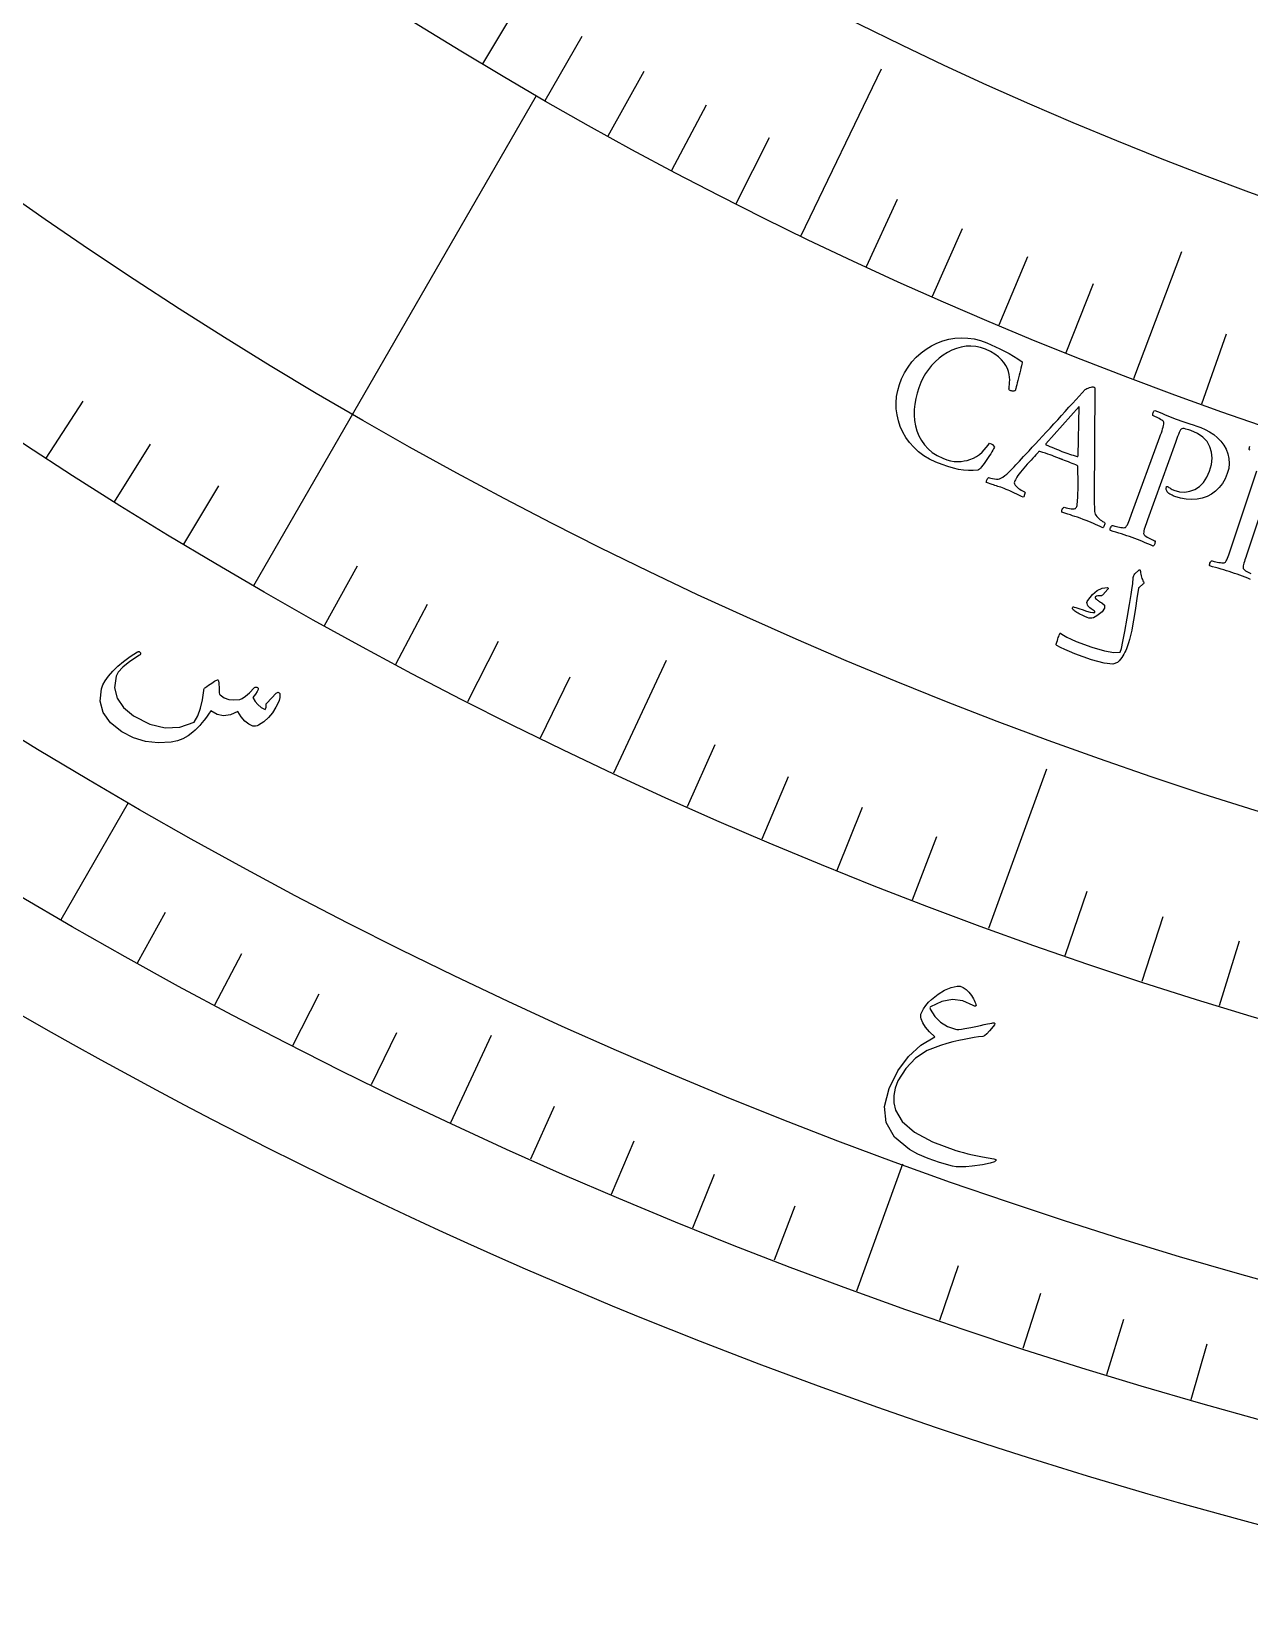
# Model space of a CAD drawing. Header units: millimetres. Extents: x -68 to 68, y -68 to 87.
# Drawn here: x -33.47 to -17.47, y -66.15 to -45.63 of the extents above; entities that cross this region are included whole.
import ezdxf

# ---------------------------------------------------------------- set-up
doc = ezdxf.new("R2010")
doc.units = ezdxf.units.MM
for name, color, linetype in [('CUT_OUTER', 1, 'Continuous'), ('ENGRAVE', 7, 'Continuous'), ('ENGRAVE_FINE', 8, 'Continuous'), ('TEXT', 5, 'Continuous')]:
    doc.layers.add(name, color=color, linetype=linetype)

msp = doc.modelspace()

# ---------------------------------------------------------------- linework, layer by layer
at = {"layer": 'CUT_OUTER'}
msp.add_lwpolyline([(-17.2034, -65.2709), (-17.6036, -65.1641), (-18.0031, -65.0549), (-18.4019, -64.9432), (-18.8001, -64.8291), (-19.1975, -64.7125), (-19.5942, -64.5935), (-19.9902, -64.472), (-20.3854, -64.3482), (-20.7799, -64.2219), (-21.1735, -64.0932), (-21.5664, -63.962), (-21.9584, -63.8285), (-22.3497, -63.6926), (-22.7401, -63.5542), (-23.1296, -63.4135), (-23.5183, -63.2704), (-23.906, -63.1249), (-24.2929, -62.977), (-24.6789, -62.8268), (-25.0639, -62.6742), (-25.448, -62.5192), (-25.8311, -62.3619), (-26.2133, -62.2022), (-26.5945, -62.0402), (-26.9746, -61.8758), (-27.3538, -61.7092), (-27.7319, -61.5402), (-28.109, -61.3688), (-28.485, -61.1952), (-28.86, -61.0193), (-29.2338, -60.841), (-29.6066, -60.6605), (-29.9782, -60.4777), (-30.3488, -60.2926), (-30.7181, -60.1053), (-31.0864, -59.9157), (-31.4534, -59.7238), (-31.8193, -59.5297), (-32.1839, -59.3333), (-32.5474, -59.1347), (-32.9096, -58.9339), (-33.2706, -58.7309), (-33.6304, -58.5256)], dxfattribs=at)
at = {"layer": 'ENGRAVE'}
for points in [[(-27.5344, -46.0599), (-26.6201, -44.5304)], [(-23.3564, -48.3129), (-22.2988, -46.1252)], [(-30.5437, -52.9033), (-26.8312, -46.4731)], [(-18.9892, -50.1904), (-18.3586, -48.5237)], [(-25.8167, -55.3641), (-25.1263, -53.8836)], [(-20.8932, -57.4035), (-20.1313, -55.3103)], [(-33.075, -57.2876), (-32.1891, -55.7531)], [(-27.9562, -59.9523), (-27.4213, -58.8052)], [(-22.6246, -62.1607), (-22.0186, -60.4956)]]:
    msp.add_lwpolyline(points, dxfattribs=at)
for radius in [66.15, 66.15, 64.3781, 61.0875, 61.0875, 58.4888, 53.6625, 53.6625, 50.8275]:
    msp.add_circle((0, 0), radius, dxfattribs=at)
at = {"layer": 'ENGRAVE_FINE'}
for points in [[(-26.7156, -46.5397), (-26.2317, -45.6967)], [(-25.8881, -47.005), (-25.4192, -46.1536)], [(-25.0522, -47.4558), (-24.5984, -46.5962)], [(-24.2083, -47.8918), (-23.7698, -47.0243)], [(-22.4971, -48.7191), (-22.0896, -47.8366)], [(-21.6304, -49.11), (-21.2386, -48.2205)], [(-20.7566, -49.4856), (-20.3807, -48.5893)], [(-19.8761, -49.8458), (-19.5161, -48.9429)], [(-18.096, -50.5193), (-17.7683, -49.6042)], [(-33.2706, -51.2323), (-32.7854, -50.485)], [(-32.3714, -51.8051), (-31.8993, -51.0495)], [(-31.4624, -52.3622), (-31.0035, -51.5985)], [(-29.6158, -53.4283), (-29.1838, -52.649)], [(-28.6788, -53.9371), (-28.2605, -53.1504)], [(-27.7331, -54.4294), (-27.3286, -53.6355)], [(-26.779, -54.9051), (-26.3884, -54.1043)], [(-24.8465, -55.8062), (-24.4841, -54.9922)], [(-23.8688, -56.2313), (-23.5206, -55.4112)], [(-22.8838, -56.6393), (-22.55, -55.8132)], [(-21.8918, -57.0301), (-21.5725, -56.1983)], [(-19.8881, -57.7594), (-19.5981, -56.9169)], [(-32.0702, -57.8561), (-31.702, -57.1919)], [(-18.8771, -58.0977), (-18.6017, -57.2503)], [(-17.8603, -58.4183), (-17.5998, -57.5662)], [(-31.0555, -58.407), (-30.699, -57.7365)], [(-30.0315, -58.9401), (-29.6867, -58.2635)], [(-28.9983, -59.4552), (-28.6654, -58.7727)], [(-26.9056, -60.431), (-26.5968, -59.7373)], [(-25.8469, -60.8914), (-25.5502, -60.1924)], [(-24.7802, -61.3332), (-24.4958, -60.6291)], [(-23.706, -61.7563), (-23.4339, -61.0474)], [(-21.5363, -62.5461), (-21.2891, -61.8281)], [(-20.4415, -62.9124), (-20.2068, -62.1902)], [(-19.3404, -63.2596), (-19.1184, -62.5334)], [(-18.2334, -63.5875), (-18.0241, -62.8575)]]:
    msp.add_lwpolyline(points, dxfattribs=at)
at = {"layer": 'TEXT'}
for points in [[(-20.9167, -49.7222), (-20.8602, -49.7466), (-20.8029, -49.7728), (-20.7447, -49.8005), (-20.6856, -49.83), (-20.6264, -49.8616), (-20.5677, -49.8956), (-20.5095, -49.9322), (-20.4517, -49.9713), (-20.4525, -49.9745), (-20.4547, -49.9844), (-20.4584, -50.0008), (-20.4636, -50.0238), (-20.4699, -50.0511), (-20.4769, -50.0806), (-20.4846, -50.1123), (-20.4931, -50.1461), (-20.5016, -50.1803), (-20.5096, -50.2128), (-20.5172, -50.2438), (-20.5243, -50.2733), (-20.5306, -50.299), (-20.5356, -50.3187), (-20.5395, -50.3325), (-20.542, -50.3402), (-20.544, -50.345), (-20.5483, -50.3489), (-20.555, -50.3517), (-20.5641, -50.3536), (-20.5742, -50.3544), (-20.5841, -50.3538), (-20.5939, -50.3519), (-20.6035, -50.3487), (-20.6113, -50.345), (-20.6181, -50.3406), (-20.624, -50.3356), (-20.6289, -50.3299), (-20.6259, -50.3136), (-20.6231, -50.2931), (-20.6204, -50.2683), (-20.6179, -50.2392), (-20.6171, -50.207), (-20.6195, -50.1727), (-20.6253, -50.1364), (-20.6343, -50.098), (-20.6479, -50.0587), (-20.6676, -50.0194), (-20.6933, -49.9803), (-20.725, -49.9413), (-20.7643, -49.9035), (-20.8127, -49.868), (-20.8704, -49.8347), (-20.9371, -49.8036), (-21.0004, -49.7812), (-21.0638, -49.7674), (-21.1273, -49.762), (-21.1911, -49.765), (-21.2543, -49.7756), (-21.316, -49.7927), (-21.3762, -49.8164), (-21.4351, -49.8467), (-21.4916, -49.8824), (-21.545, -49.9228), (-21.5951, -49.9676), (-21.6421, -50.017), (-21.6851, -50.0697), (-21.7233, -50.1247), (-21.7568, -50.182), (-21.7855, -50.2415), (-21.8125, -50.3099), (-21.8346, -50.3798), (-21.8518, -50.451), (-21.8642, -50.5237), (-21.871, -50.5965), (-21.8716, -50.6683), (-21.8661, -50.739), (-21.8544, -50.8087), (-21.836, -50.8761), (-21.8104, -50.9403), (-21.7777, -51.0012), (-21.7377, -51.0587), (-21.69, -51.1116), (-21.6339, -51.1587), (-21.5694, -51.1999), (-21.4965, -51.2352), (-21.4435, -51.2549), (-21.3928, -51.2688), (-21.3444, -51.2767), (-21.2983, -51.2786), (-21.2547, -51.2762), (-21.2136, -51.271), (-21.1751, -51.2629), (-21.1391, -51.252), (-21.0934, -51.2333), (-21.0518, -51.2109), (-21.0143, -51.1846), (-20.9809, -51.1545), (-20.9513, -51.1233), (-20.925, -51.0934), (-20.9022, -51.065), (-20.8827, -51.038), (-20.8625, -51.0455), (-20.8447, -51.0563), (-20.8293, -51.0703), (-20.8162, -51.0875), (-20.821, -51.0978), (-20.8285, -51.1119), (-20.8389, -51.1297), (-20.852, -51.1513), (-20.8669, -51.1752), (-20.8827, -51.2), (-20.8994, -51.2256), (-20.9169, -51.2521), (-20.9348, -51.2781), (-20.9522, -51.3024), (-20.9693, -51.3249), (-20.9861, -51.3456), (-21.0016, -51.3634), (-21.0151, -51.3771), (-21.0267, -51.3868), (-21.0362, -51.3923), (-21.0962, -51.3966), (-21.1583, -51.3961), (-21.2224, -51.3909), (-21.2884, -51.3809), (-21.3573, -51.3658), (-21.43, -51.3452), (-21.5063, -51.319), (-21.5864, -51.2873), (-21.6697, -51.2477), (-21.7461, -51.2019), (-21.8156, -51.1499), (-21.8781, -51.0917), (-21.9334, -51.0287), (-21.9811, -50.9622), (-22.0214, -50.892), (-22.0541, -50.8184), (-22.0792, -50.7423), (-22.0965, -50.665), (-22.1061, -50.5864), (-22.108, -50.5066), (-22.102, -50.4265), (-22.088, -50.3473), (-22.066, -50.269), (-22.0361, -50.1915), (-21.9971, -50.1125), (-21.9521, -50.0391), (-21.9009, -49.9715), (-21.8438, -49.9094), (-21.7817, -49.8534), (-21.7157, -49.8038), (-21.6459, -49.7607), (-21.5722, -49.7239), (-21.4955, -49.6944), (-21.4167, -49.6729), (-21.3359, -49.6595), (-21.2528, -49.6542), (-21.1688, -49.6574), (-21.0848, -49.6698), (-21.0008, -49.6914), (-20.9167, -49.7222)], [(-20.5355, -51.321), (-20.5326, -51.3179), (-20.5239, -51.3086), (-20.5094, -51.293), (-20.489, -51.2712), (-20.4638, -51.2441), (-20.4345, -51.2124), (-20.4012, -51.1763), (-20.3638, -51.1357), (-20.3233, -51.0916), (-20.2802, -51.0452), (-20.2348, -50.9964), (-20.1869, -50.9453), (-20.1375, -50.8925), (-20.0877, -50.8389), (-20.0375, -50.7844), (-19.9868, -50.729), (-19.9364, -50.6737), (-19.8871, -50.6196), (-19.8387, -50.5666), (-19.7915, -50.5148), (-19.7461, -50.4651), (-19.7035, -50.4185), (-19.6637, -50.3749), (-19.6267, -50.3344), (-19.6167, -50.3268), (-19.6036, -50.3197), (-19.5875, -50.3132), (-19.5684, -50.307), (-19.5493, -50.3023), (-19.5333, -50.2998), (-19.5204, -50.2996), (-19.5106, -50.3017), (-19.5085, -50.3026), (-19.5069, -50.3035), (-19.5057, -50.3044), (-19.5051, -50.3052), (-19.5046, -50.3062), (-19.5037, -50.3075), (-19.5023, -50.3092), (-19.5006, -50.3111), (-19.5064, -51.7569), (-19.506, -51.8284), (-19.5055, -51.8819), (-19.5047, -51.9174), (-19.5039, -51.935), (-19.5012, -51.9508), (-19.4952, -51.9667), (-19.486, -51.9827), (-19.4735, -51.999), (-19.4592, -52.0147), (-19.4444, -52.0289), (-19.429, -52.0419), (-19.4131, -52.0534), (-19.3983, -52.0631), (-19.3864, -52.0706), (-19.3773, -52.0758), (-19.371, -52.0788), (-19.3694, -52.0872), (-19.37, -52.0967), (-19.3728, -52.1074), (-19.3777, -52.1191), (-19.3831, -52.1301), (-19.3877, -52.1386), (-19.3912, -52.1444), (-19.3938, -52.1477), (-19.4276, -52.1324), (-19.4595, -52.118), (-19.4897, -52.1044), (-19.518, -52.0916), (-19.5469, -52.079), (-19.5788, -52.0657), (-19.6135, -52.0519), (-19.6512, -52.0374), (-19.6911, -52.0226), (-19.7276, -52.0095), (-19.7608, -51.9982), (-19.7906, -51.9887), (-19.8206, -51.9794), (-19.8541, -51.969), (-19.8912, -51.9573), (-19.9318, -51.9444), (-19.9338, -51.9371), (-19.9337, -51.9284), (-19.9316, -51.9185), (-19.9274, -51.9073), (-19.9219, -51.8965), (-19.9161, -51.888), (-19.91, -51.8817), (-19.9034, -51.8776), (-19.8907, -51.8819), (-19.8746, -51.8862), (-19.855, -51.8907), (-19.8319, -51.8953), (-19.8088, -51.8988), (-19.7891, -51.9002), (-19.7727, -51.8994), (-19.7597, -51.8965), (-19.7533, -51.8923), (-19.7473, -51.8859), (-19.7419, -51.8772), (-19.7371, -51.8663), (-19.7332, -51.8531), (-19.7299, -51.8354), (-19.7271, -51.8132), (-19.7248, -51.7864), (-19.723, -51.7563), (-19.7216, -51.7242), (-19.7207, -51.69), (-19.7201, -51.6537), (-19.7198, -51.6166), (-19.7197, -51.58), (-19.7198, -51.5438), (-19.72, -51.5081), (-19.7203, -51.4742), (-19.7205, -51.4434), (-19.7207, -51.4157), (-19.7209, -51.3912), (-19.7211, -51.3711), (-19.7212, -51.3567), (-19.7213, -51.3481), (-19.7213, -51.3452), (-19.7215, -51.3448), (-19.722, -51.3436), (-19.723, -51.3415), (-19.7243, -51.3386), (-19.7259, -51.3355), (-19.7277, -51.3331), (-19.7298, -51.3312), (-19.7321, -51.33), (-19.7508, -51.3216), (-19.7717, -51.3126), (-19.7949, -51.3032), (-19.8203, -51.2932), (-19.8464, -51.2831), (-19.8715, -51.2734), (-19.8958, -51.264), (-19.9191, -51.2549), (-19.9251, -51.2526), (-19.9311, -51.2503), (-19.9372, -51.2479), (-19.9432, -51.2456), (-19.949, -51.2433), (-19.9546, -51.2411), (-19.9599, -51.2391), (-19.9648, -51.2371), (-19.9996, -51.2236), (-20.0318, -51.2114), (-20.0612, -51.2003), (-20.088, -51.1903), (-20.1154, -51.1806), (-20.1466, -51.1698), (-20.1815, -51.158), (-20.2202, -51.1452), (-20.2217, -51.1449), (-20.2236, -51.145), (-20.226, -51.1453), (-20.2289, -51.146), (-20.2316, -51.1468), (-20.2336, -51.1473), (-20.2347, -51.1476), (-20.2351, -51.1477), (-20.2374, -51.1503), (-20.2444, -51.158), (-20.256, -51.1708), (-20.2722, -51.1888), (-20.2917, -51.2102), (-20.3129, -51.2336), (-20.336, -51.2588), (-20.3609, -51.286), (-20.3861, -51.3137), (-20.4102, -51.3406), (-20.4331, -51.3668), (-20.4548, -51.3923), (-20.4762, -51.4172), (-20.4947, -51.4405), (-20.5103, -51.4622), (-20.5229, -51.4823), (-20.5333, -51.5006), (-20.5421, -51.5172), (-20.5493, -51.5319), (-20.5549, -51.5449), (-20.5575, -51.5584), (-20.555, -51.5724), (-20.5471, -51.5869), (-20.5341, -51.602), (-20.518, -51.6166), (-20.501, -51.6301), (-20.4832, -51.6423), (-20.4646, -51.6532), (-20.4473, -51.6625), (-20.4336, -51.6697), (-20.4234, -51.6748), (-20.4167, -51.6778), (-20.4159, -51.6823), (-20.4164, -51.6894), (-20.4182, -51.6988), (-20.4213, -51.7108), (-20.4253, -51.7229), (-20.4294, -51.733), (-20.4338, -51.7411), (-20.4385, -51.7471), (-20.4603, -51.7371), (-20.4804, -51.7278), (-20.4989, -51.7191), (-20.5156, -51.7111), (-20.5315, -51.7033), (-20.5475, -51.6956), (-20.5634, -51.6879), (-20.5793, -51.6802), (-20.5965, -51.6721), (-20.6165, -51.6633), (-20.6391, -51.6537), (-20.6645, -51.6434), (-20.6902, -51.6333), (-20.7139, -51.6243), (-20.7355, -51.6165), (-20.7552, -51.6098), (-20.7739, -51.6037), (-20.7925, -51.5975), (-20.8112, -51.5914), (-20.8299, -51.5853), (-20.8497, -51.5786), (-20.872, -51.571), (-20.8968, -51.5624), (-20.9239, -51.5528), (-20.9245, -51.5483), (-20.9235, -51.5414), (-20.9208, -51.5323), (-20.9166, -51.5208), (-20.9115, -51.5092), (-20.9064, -51.4994), (-20.9015, -51.4915), (-20.8966, -51.4856), (-20.8836, -51.4901), (-20.8662, -51.4948), (-20.8445, -51.4996), (-20.8184, -51.5047), (-20.7921, -51.5081), (-20.7695, -51.508), (-20.7506, -51.5045), (-20.7354, -51.4976), (-20.7085, -51.4812), (-20.6824, -51.4628), (-20.6571, -51.4425), (-20.6327, -51.4202), (-20.6086, -51.3967), (-20.5844, -51.3723), (-20.56, -51.3471), (-20.5355, -51.321)], [(-19.7043, -50.5544), (-20.1419, -51.0452), (-20.1419, -51.0456), (-20.1421, -51.0466), (-20.1423, -51.0482), (-20.1426, -51.0505), (-20.1428, -51.0529), (-20.1425, -51.0547), (-20.1419, -51.056), (-20.1409, -51.0568), (-20.1174, -51.0673), (-20.0916, -51.0786), (-20.0635, -51.0906), (-20.0331, -51.1033), (-20.0031, -51.1157), (-19.9761, -51.1267), (-19.9523, -51.1363), (-19.9315, -51.1444), (-19.9045, -51.1548), (-19.8787, -51.1643), (-19.8541, -51.173), (-19.8308, -51.1808), (-19.8076, -51.1884), (-19.7833, -51.1964), (-19.7579, -51.2048), (-19.7315, -51.2136), (-19.7292, -51.2141), (-19.727, -51.2136), (-19.725, -51.2122), (-19.7232, -51.2099), (-19.7216, -51.2074), (-19.7205, -51.2057), (-19.7199, -51.2046), (-19.7196, -51.2043)], [(-17.7603, -51.437), (-17.7885, -51.5056), (-17.8234, -51.5669), (-17.865, -51.621), (-17.9133, -51.6678), (-17.9672, -51.7067), (-18.0256, -51.7371), (-18.0884, -51.7591), (-18.1557, -51.7726), (-18.2262, -51.7773), (-18.2989, -51.7727), (-18.3736, -51.7588), (-18.4504, -51.7357), (-18.4608, -51.7317), (-18.4725, -51.7265), (-18.4854, -51.7201), (-18.4997, -51.7126), (-18.5138, -51.7045), (-18.5261, -51.6963), (-18.5366, -51.688), (-18.5455, -51.6797), (-18.5474, -51.6756), (-18.5502, -51.6701), (-18.5539, -51.663), (-18.5583, -51.6544), (-18.5621, -51.6449), (-18.5637, -51.635), (-18.563, -51.6246), (-18.5602, -51.6139), (-18.5572, -51.6079), (-18.5534, -51.6046), (-18.5489, -51.604), (-18.5437, -51.606), (-18.5347, -51.6121), (-18.5255, -51.6184), (-18.5161, -51.625), (-18.5064, -51.6318), (-18.4961, -51.6385), (-18.485, -51.6446), (-18.4729, -51.6502), (-18.46, -51.6553), (-18.3891, -51.6737), (-18.3197, -51.678), (-18.2519, -51.6681), (-18.1856, -51.644), (-18.1243, -51.6056), (-18.0717, -51.5525), (-18.0277, -51.485), (-17.9922, -51.403), (-17.9685, -51.316), (-17.96, -51.2337), (-17.9665, -51.1561), (-17.988, -51.0831), (-18.0256, -51.017), (-18.08, -50.9599), (-18.1514, -50.9119), (-18.2397, -50.8727), (-18.2519, -50.8685), (-18.2671, -50.8636), (-18.2852, -50.8579), (-18.3063, -50.8515), (-18.3268, -50.8465), (-18.3434, -50.845), (-18.356, -50.847), (-18.3647, -50.8525), (-18.3736, -50.8639), (-18.3828, -50.8794), (-18.3924, -50.8991), (-18.4023, -50.923), (-18.4123, -50.949), (-18.4222, -50.9753), (-18.4321, -51.0018), (-18.4418, -51.0285), (-18.8082, -52.0423), (-18.8176, -52.0686), (-18.8266, -52.0942), (-18.8351, -52.1188), (-18.8431, -52.1426), (-18.8499, -52.1651), (-18.8549, -52.1859), (-18.858, -52.2049), (-18.8593, -52.2222), (-18.8572, -52.2296), (-18.8512, -52.2382), (-18.8415, -52.2477), (-18.828, -52.2583), (-18.8122, -52.269), (-18.7956, -52.2792), (-18.7783, -52.2888), (-18.7603, -52.2977), (-18.7433, -52.3056), (-18.729, -52.312), (-18.7175, -52.3169), (-18.7088, -52.3203), (-18.7076, -52.3273), (-18.7077, -52.3358), (-18.7094, -52.3459), (-18.7124, -52.3575), (-18.7165, -52.3688), (-18.7213, -52.3777), (-18.7269, -52.3843), (-18.7332, -52.3886), (-18.7689, -52.3732), (-18.8039, -52.3581), (-18.8381, -52.3435), (-18.8716, -52.3293), (-18.9051, -52.3154), (-18.9391, -52.3018), (-18.9738, -52.2884), (-19.0091, -52.2754), (-19.0437, -52.263), (-19.0785, -52.2511), (-19.1137, -52.2395), (-19.1492, -52.2284), (-19.1851, -52.2173), (-19.2215, -52.2063), (-19.2584, -52.1952), (-19.2958, -52.184), (-19.2979, -52.1767), (-19.2979, -52.1681), (-19.2959, -52.1581), (-19.2918, -52.1468), (-19.2866, -52.136), (-19.2814, -52.1272), (-19.2761, -52.1205), (-19.2706, -52.116), (-19.2618, -52.119), (-19.2498, -52.1226), (-19.2348, -52.1269), (-19.2166, -52.1318), (-19.197, -52.1365), (-19.1774, -52.1404), (-19.1578, -52.1433), (-19.1382, -52.1454), (-19.1207, -52.1462), (-19.1072, -52.1451), (-19.0977, -52.1422), (-19.0922, -52.1375), (-19.0821, -52.1234), (-19.0723, -52.1068), (-19.0628, -52.0877), (-19.0536, -52.0661), (-19.0444, -52.0427), (-19.0351, -52.0183), (-19.0256, -51.993), (-19.0159, -51.9667), (-18.6446, -50.952), (-18.635, -50.9256), (-18.6258, -50.8999), (-18.6171, -50.8749), (-18.6088, -50.8506), (-18.6017, -50.8276), (-18.5964, -50.8065), (-18.593, -50.7873), (-18.5915, -50.77), (-18.5922, -50.762), (-18.5972, -50.7534), (-18.6067, -50.7443), (-18.6204, -50.7346), (-18.6366, -50.7248), (-18.6532, -50.7153), (-18.6703, -50.7062), (-18.6879, -50.6974), (-18.7043, -50.6895), (-18.7181, -50.6831), (-18.7293, -50.6782), (-18.7377, -50.6748), (-18.7388, -50.6679), (-18.7385, -50.6593), (-18.7367, -50.6493), (-18.7335, -50.6377), (-18.7293, -50.6265), (-18.7244, -50.6176), (-18.7188, -50.611), (-18.7126, -50.6068), (-18.6776, -50.6211), (-18.6431, -50.6355), (-18.6091, -50.6498), (-18.5756, -50.6641), (-18.5424, -50.6781), (-18.5091, -50.6915), (-18.4758, -50.7045), (-18.4424, -50.7169), (-18.4071, -50.7295), (-18.3704, -50.7423), (-18.3322, -50.7553), (-18.2925, -50.7684), (-18.2508, -50.7822), (-18.2063, -50.7973), (-18.159, -50.8137), (-18.109, -50.8314), (-18.0487, -50.8563), (-17.9919, -50.887), (-17.9386, -50.9234), (-17.8888, -50.9656), (-17.8442, -51.0125), (-17.8066, -51.0633), (-17.776, -51.1179), (-17.7524, -51.1765), (-17.7378, -51.2381), (-17.7342, -51.302), (-17.7417, -51.3683), (-17.7603, -51.437)], [(-18.9014, -52.7185), (-18.8987, -52.7386), (-18.8953, -52.7578), (-18.8912, -52.7764), (-18.8865, -52.7942), (-18.8808, -52.8113), (-18.8743, -52.8277), (-18.8669, -52.8434), (-18.8586, -52.8584), (-18.8561, -52.8661), (-18.857, -52.8737), (-18.8614, -52.8811), (-18.8693, -52.8885), (-18.9142, -52.9258), (-18.9188, -52.93), (-18.9223, -52.9336), (-18.9247, -52.9368), (-18.9261, -52.9394), (-18.9462, -53.0766), (-18.9651, -53.2003), (-18.9829, -53.3105), (-18.9995, -53.4072), (-19.0151, -53.4902), (-19.0297, -53.5595), (-19.0434, -53.6149), (-19.0562, -53.6566), (-19.0837, -53.734), (-19.0938, -53.758), (-19.1051, -53.7818), (-19.1177, -53.8052), (-19.1315, -53.8282), (-19.1466, -53.851), (-19.1631, -53.8733), (-19.181, -53.8952), (-19.2004, -53.9167), (-19.2615, -53.9371), (-19.3759, -53.9247), (-19.5434, -53.8793), (-19.7638, -53.8003), (-19.8315, -53.7727), (-19.8935, -53.7453), (-19.9498, -53.7182), (-20.0003, -53.6914), (-20.0043, -53.6875), (-20.0066, -53.6832), (-20.0072, -53.6784), (-20.006, -53.6731), (-19.9985, -53.6485), (-19.9915, -53.6262), (-19.985, -53.6061), (-19.9789, -53.5884), (-19.9734, -53.5727), (-19.9682, -53.5588), (-19.9633, -53.5469), (-19.9588, -53.5368), (-19.956, -53.5313), (-19.9527, -53.5288), (-19.949, -53.5294), (-19.9449, -53.5331), (-19.9122, -53.5579), (-19.8678, -53.5836), (-19.8116, -53.6104), (-19.7436, -53.638), (-19.5378, -53.7132), (-19.3732, -53.7618), (-19.2498, -53.7841), (-19.168, -53.7805), (-19.1509, -53.7324), (-19.1296, -53.6416), (-19.1038, -53.5081), (-19.0735, -53.3318), (-19.0443, -53.155), (-19.0226, -53.021), (-19.0085, -52.93), (-19.0021, -52.8819), (-19.0007, -52.8686), (-18.9994, -52.8561), (-18.9982, -52.8445), (-18.9971, -52.8338), (-18.9961, -52.824), (-18.9952, -52.8153), (-18.9946, -52.8076), (-18.9941, -52.801), (-18.9921, -52.7869), (-18.9879, -52.7743), (-18.9817, -52.763), (-18.9734, -52.7532), (-18.9224, -52.7039), (-18.9185, -52.7007), (-18.9149, -52.699), (-18.9116, -52.6987), (-18.9087, -52.6999), (-18.9057, -52.7032), (-18.9035, -52.7075), (-18.9021, -52.7126), (-18.9014, -52.7185)], [(-19.3323, -52.9334), (-19.3296, -52.9349), (-19.3275, -52.937), (-19.326, -52.9397), (-19.3253, -52.9431), (-19.3256, -52.9458), (-19.3264, -52.9485), (-19.3276, -52.9513), (-19.3293, -52.9542), (-19.3925, -53.0257), (-19.3996, -53.0327), (-19.4062, -53.0376), (-19.4122, -53.0405), (-19.4178, -53.0414), (-19.4394, -53.0399), (-19.4588, -53.0411), (-19.4759, -53.0452), (-19.4907, -53.0522), (-19.495, -53.0571), (-19.4943, -53.0643), (-19.4887, -53.0737), (-19.4781, -53.0854), (-19.4705, -53.0916), (-19.4625, -53.0978), (-19.4542, -53.1039), (-19.4455, -53.1098), (-19.4363, -53.1158), (-19.4265, -53.1217), (-19.4162, -53.1276), (-19.4054, -53.1334), (-19.3718, -53.1645), (-19.3715, -53.2033), (-19.4046, -53.2498), (-19.4712, -53.3039), (-19.4958, -53.3183), (-19.5183, -53.3282), (-19.5388, -53.3338), (-19.5572, -53.3349), (-19.576, -53.3322), (-19.6007, -53.3248), (-19.6312, -53.3128), (-19.6676, -53.2961), (-19.686, -53.2872), (-19.7032, -53.2781), (-19.7192, -53.2687), (-19.734, -53.2591), (-19.7478, -53.2495), (-19.7605, -53.2403), (-19.7722, -53.2315), (-19.783, -53.223), (-19.789, -53.216), (-19.7926, -53.2092), (-19.7938, -53.2026), (-19.7926, -53.1962), (-19.7894, -53.1903), (-19.7848, -53.187), (-19.7789, -53.1862), (-19.7717, -53.1878), (-19.7494, -53.1945), (-19.7242, -53.2024), (-19.6961, -53.2115), (-19.6651, -53.222), (-19.6074, -53.2414), (-19.5615, -53.2544), (-19.5274, -53.2609), (-19.5053, -53.2611), (-19.5021, -53.2602), (-19.4998, -53.2582), (-19.4985, -53.2552), (-19.4981, -53.2513), (-19.4987, -53.2485), (-19.5005, -53.2455), (-19.5035, -53.2423), (-19.5078, -53.2388), (-19.5491, -53.2111), (-19.5661, -53.1986), (-19.5797, -53.1856), (-19.59, -53.172), (-19.597, -53.1578), (-19.6017, -53.1424), (-19.6025, -53.1281), (-19.5994, -53.1147), (-19.5925, -53.1022), (-19.5312, -53.0239), (-19.4675, -52.9696), (-19.4012, -52.9395), (-19.3323, -52.9334)], [(-30.2509, -54.3191), (-30.242, -54.3118), (-30.2336, -54.3078), (-30.2255, -54.307), (-30.2179, -54.3095), (-30.2097, -54.3155), (-30.2039, -54.3229), (-30.2006, -54.3317), (-30.1999, -54.3419), (-30.2027, -54.3752), (-30.2124, -54.4131), (-30.2291, -54.4554), (-30.2529, -54.5022), (-30.2991, -54.5745), (-30.3525, -54.6379), (-30.4133, -54.6924), (-30.4814, -54.7379), (-30.5011, -54.7469), (-30.52, -54.7519), (-30.538, -54.7529), (-30.5551, -54.7498), (-30.6091, -54.724), (-30.66, -54.6834), (-30.7079, -54.6281), (-30.7526, -54.558), (-30.848, -54.6013), (-30.9393, -54.6142), (-31.0266, -54.5967), (-31.1097, -54.5489), (-31.1379, -54.592), (-31.1663, -54.6328), (-31.195, -54.6711), (-31.2239, -54.707), (-31.2531, -54.7407), (-31.2829, -54.7726), (-31.3132, -54.8026), (-31.344, -54.8307), (-31.4055, -54.8781), (-31.4734, -54.9154), (-31.5477, -54.9427), (-31.6285, -54.96), (-31.8003, -54.9699), (-31.9654, -54.951), (-32.1237, -54.9031), (-32.275, -54.8263), (-32.4262, -54.7075), (-32.5216, -54.5733), (-32.5612, -54.4241), (-32.5451, -54.2602), (-32.5257, -54.2092), (-32.4944, -54.1541), (-32.4512, -54.0947), (-32.3962, -54.031), (-32.3297, -53.9649), (-32.2531, -53.9006), (-32.1667, -53.8379), (-32.0704, -53.7769), (-32.0636, -53.7735), (-32.0569, -53.7721), (-32.0504, -53.7728), (-32.044, -53.7755), (-32.0384, -53.7796), (-32.0343, -53.7842), (-32.0315, -53.7894), (-32.0302, -53.7951), (-32.031, -53.8019), (-32.0336, -53.808), (-32.0379, -53.8134), (-32.0439, -53.8182), (-32.1694, -53.9011), (-32.2628, -53.9751), (-32.3239, -54.0403), (-32.3527, -54.0968), (-32.3709, -54.2484), (-32.3387, -54.3856), (-32.2559, -54.5082), (-32.1226, -54.6161), (-31.9103, -54.7231), (-31.7069, -54.7725), (-31.5128, -54.7645), (-31.3283, -54.6993), (-31.2801, -54.6141), (-31.2426, -54.5165), (-31.2159, -54.4063), (-31.1999, -54.2837), (-31.1993, -54.2707), (-31.1969, -54.2601), (-31.1927, -54.252), (-31.1868, -54.2462), (-31.1619, -54.2292), (-31.1383, -54.2132), (-31.1162, -54.1985), (-31.0954, -54.1848), (-31.0761, -54.1726), (-31.0585, -54.1621), (-31.0425, -54.1532), (-31.0282, -54.146), (-31.0211, -54.1436), (-31.0153, -54.1443), (-31.011, -54.148), (-31.008, -54.1548), (-31.0071, -54.1592), (-31.006, -54.1658), (-31.0047, -54.1746), (-31.0033, -54.1856), (-31.002, -54.1986), (-31.0011, -54.2136), (-31.0005, -54.2304), (-31.0003, -54.2491), (-30.9991, -54.2856), (-30.9963, -54.3132), (-30.9919, -54.3319), (-30.9859, -54.3416), (-30.9334, -54.3776), (-30.873, -54.3995), (-30.8046, -54.4072), (-30.7283, -54.4009), (-30.6942, -54.3872), (-30.6514, -54.3574), (-30.5999, -54.3116), (-30.5398, -54.2496), (-30.534, -54.2437), (-30.5273, -54.2398), (-30.5196, -54.2378), (-30.5109, -54.2378), (-30.5034, -54.2389), (-30.497, -54.2415), (-30.4917, -54.2455), (-30.4877, -54.2509), (-30.4871, -54.2687), (-30.4981, -54.2954), (-30.5207, -54.331), (-30.5548, -54.3754), (-30.5268, -54.4257), (-30.4908, -54.4686), (-30.4467, -54.5041), (-30.3946, -54.5321), (-30.3866, -54.5162), (-30.3816, -54.5024), (-30.3795, -54.4909), (-30.3803, -54.4815), (-30.3821, -54.4721), (-30.3817, -54.464), (-30.3792, -54.457), (-30.3746, -54.4512)], [(-21.305, -58.1612), (-21.2659, -58.1644), (-21.2275, -58.1791), (-21.1896, -58.2052), (-21.1524, -58.2428), (-21.1345, -58.2649), (-21.1185, -58.2865), (-21.1044, -58.3076), (-21.0922, -58.3282), (-21.0818, -58.348), (-21.0732, -58.3671), (-21.0663, -58.3854), (-21.0613, -58.4028), (-21.0595, -58.4187), (-21.0652, -58.4261), (-21.0784, -58.4249), (-21.0992, -58.4151), (-21.2319, -58.3566), (-21.3687, -58.3404), (-21.51, -58.3664), (-21.656, -58.4347), (-21.6616, -58.4406), (-21.6641, -58.4479), (-21.6637, -58.4567), (-21.6602, -58.4669), (-21.6001, -58.5603), (-21.5252, -58.635), (-21.4355, -58.6909), (-21.3312, -58.7279), (-21.3111, -58.731), (-21.2837, -58.7308), (-21.249, -58.7275), (-21.2071, -58.721), (-21.1292, -58.705), (-21.0606, -58.6908), (-21.001, -58.6784), (-20.9506, -58.668), (-20.9092, -58.6594), (-20.8769, -58.6528), (-20.8537, -58.6481), (-20.8395, -58.6454), (-20.8209, -58.646), (-20.8136, -58.654), (-20.8176, -58.6692), (-20.8328, -58.6918), (-20.8807, -58.7482), (-20.9196, -58.7891), (-20.9494, -58.8144), (-20.9701, -58.8241), (-21.0254, -58.8297), (-21.0846, -58.8379), (-21.1479, -58.8487), (-21.2152, -58.8619), (-21.2866, -58.8777), (-21.3621, -58.896), (-21.4416, -58.9168), (-21.5253, -58.9401), (-21.7017, -59.0091), (-21.8538, -59.1097), (-21.9815, -59.2423), (-22.0848, -59.4071), (-22.1227, -59.5036), (-22.1406, -59.5997), (-22.1384, -59.6954), (-22.1162, -59.7908), (-22.0274, -59.9402), (-21.8662, -60.0786), (-21.6325, -60.2056), (-21.3262, -60.3203), (-21.2776, -60.3342), (-21.2248, -60.3483), (-21.168, -60.3624), (-21.107, -60.3767), (-21.0421, -60.3908), (-20.9733, -60.4045), (-20.9006, -60.4179), (-20.824, -60.431), (-20.8111, -60.434), (-20.802, -60.4379), (-20.797, -60.4427), (-20.7958, -60.4485), (-20.8155, -60.4678), (-20.8743, -60.4872), (-20.9725, -60.5064), (-21.1101, -60.5254), (-21.1925, -60.5333), (-21.2632, -60.5358), (-21.3222, -60.5329), (-21.3694, -60.5249), (-21.5392, -60.4782), (-21.69, -60.4263), (-21.8216, -60.3692), (-21.934, -60.307), (-22.1287, -60.1431), (-22.2378, -59.9544), (-22.2615, -59.7416), (-22.2002, -59.5046), (-22.0846, -59.2749), (-21.9458, -59.086), (-21.784, -58.9378), (-21.5994, -58.8299), (-21.6685, -58.7625), (-21.7219, -58.7002), (-21.7595, -58.6431), (-21.7814, -58.591), (-21.7855, -58.5718), (-21.7859, -58.5523), (-21.7826, -58.5325), (-21.7756, -58.5125), (-21.7479, -58.462), (-21.717, -58.4159), (-21.6829, -58.3743), (-21.6457, -58.3371), (-21.5578, -58.2669), (-21.4718, -58.2142), (-21.3875, -58.1789), (-21.305, -58.1612)]]:
    msp.add_lwpolyline(points, close=True, dxfattribs=at)
for points in [[(-17.4616, -51.1288), (-17.4701, -51.1257), (-17.4714, -51.1187), (-17.4712, -51.1102), (-17.4697, -51.1001), (-17.4668, -51.0885), (-17.4629, -51.0771)], [(-17.4565, -52.8251), (-17.4918, -52.8109), (-17.5264, -52.7972), (-17.5603, -52.7838), (-17.5941, -52.7707), (-17.6285, -52.758), (-17.6635, -52.7455), (-17.6991, -52.7333), (-17.734, -52.7218), (-17.7694, -52.7107), (-17.8052, -52.6999), (-17.8415, -52.6894), (-17.8782, -52.6791), (-17.9153, -52.6688), (-17.9527, -52.6585), (-17.9905, -52.6483), (-17.9927, -52.641), (-17.993, -52.6324), (-17.9912, -52.6224), (-17.9874, -52.611), (-17.9825, -52.6), (-17.9775, -52.5911), (-17.9723, -52.5843), (-17.967, -52.5797), (-17.958, -52.5825), (-17.9457, -52.5859), (-17.9302, -52.5899), (-17.9114, -52.5945), (-17.8911, -52.5989), (-17.871, -52.6024), (-17.8511, -52.605), (-17.8314, -52.6066), (-17.8139, -52.6069), (-17.8004, -52.6055), (-17.791, -52.6024), (-17.7856, -52.5975), (-17.7759, -52.5832), (-17.7665, -52.5664), (-17.7575, -52.547), (-17.7488, -52.5252), (-17.7402, -52.5016), (-17.7315, -52.477), (-17.7226, -52.4515), (-17.7136, -52.4249), (-17.3701, -51.4005)], [(-17.3549, -52.0479), (-17.504, -52.4953), (-17.5053, -52.499), (-17.5065, -52.5026), (-17.5077, -52.5063), (-17.509, -52.51), (-17.5102, -52.5137), (-17.5114, -52.5174), (-17.5126, -52.5211), (-17.5139, -52.5248), (-17.5214, -52.5476), (-17.5284, -52.5694), (-17.5349, -52.5902), (-17.5409, -52.61), (-17.546, -52.6285), (-17.5497, -52.6456), (-17.5521, -52.6613), (-17.5532, -52.6756), (-17.5508, -52.683), (-17.5447, -52.6914), (-17.5347, -52.7006), (-17.5209, -52.7109), (-17.5048, -52.7213), (-17.4877, -52.7311), (-17.4698, -52.7404), (-17.4511, -52.749)]]:
    msp.add_lwpolyline(points, dxfattribs=at)

doc.saveas('drawing.dxf')
